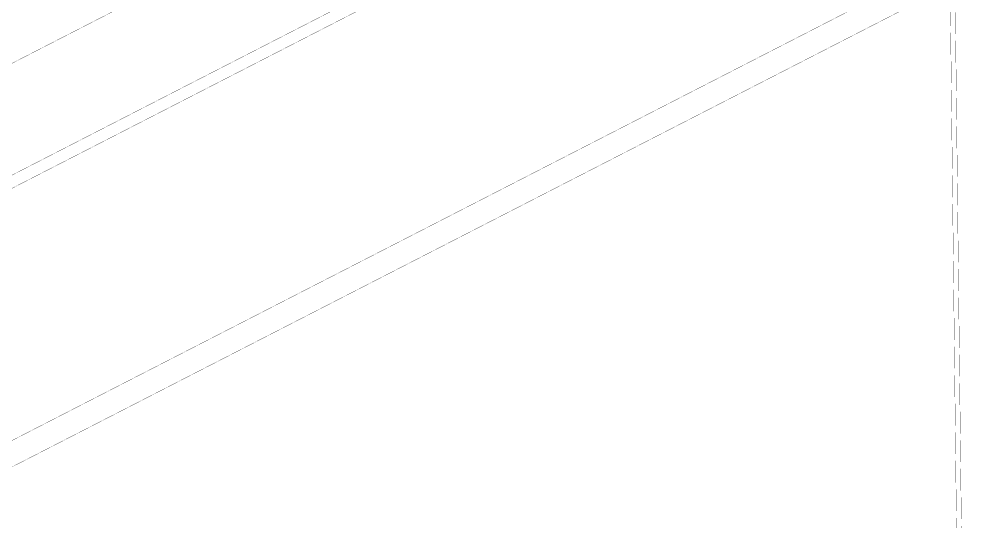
# Model space of a CAD drawing. Header units: inches. Extents: x 0 to 35.2, y -0.7 to 15.9.
# Drawn here: x 19.232 to 21.087, y 2.452 to 3.439 of the extents above; entities that cross this region are included whole.
import ezdxf

# ---------------------------------------------------------------- set-up
doc = ezdxf.new("R2010")
doc.units = ezdxf.units.IN
doc.header["$MEASUREMENT"] = 0
doc.layers.add('Dimensions', color=6, linetype='Continuous')

msp = doc.modelspace()

# ---------------------------------------------------------------- linework, layer by layer
at = {"layer": 'Dimensions'}
for points in [[(18.5456, 3.0062, 0.0005, 0.0005, 0), (20.5282, 4.0233, 0.0005, 0.0005, 0)], [(18.5482, 2.7879, 0.0005, 0.0005, 0), (20.5307, 3.805, 0.0005, 0.0005, 0)], [(18.56, 2.7681, 0.0005, 0.0005, 0), (20.5425, 3.7852, 0.0005, 0.0005, 0)], [(19.0551, 2.5268, 0.0005, 0.0005, 0), (21.0377, 3.5439, 0.0005, 0.0005, 0)], [(21.0708, 3.5159, 0.0005, 0.0005, 0), (21.0865, 2.1721, 0.0005, 0.0005, 0)], [(19.0787, 2.487, 0.0005, 0.0005, 0), (21.0613, 3.5041, 0.0005, 0.0005, 0)], [(21.0613, 3.5041, 0.0005, 0.0005, 0), (21.077, 2.1604, 0.0005, 0.0005, 0)]]:
    msp.add_lwpolyline(points, format="xyseb", dxfattribs=at)

doc.saveas('drawing.dxf')
